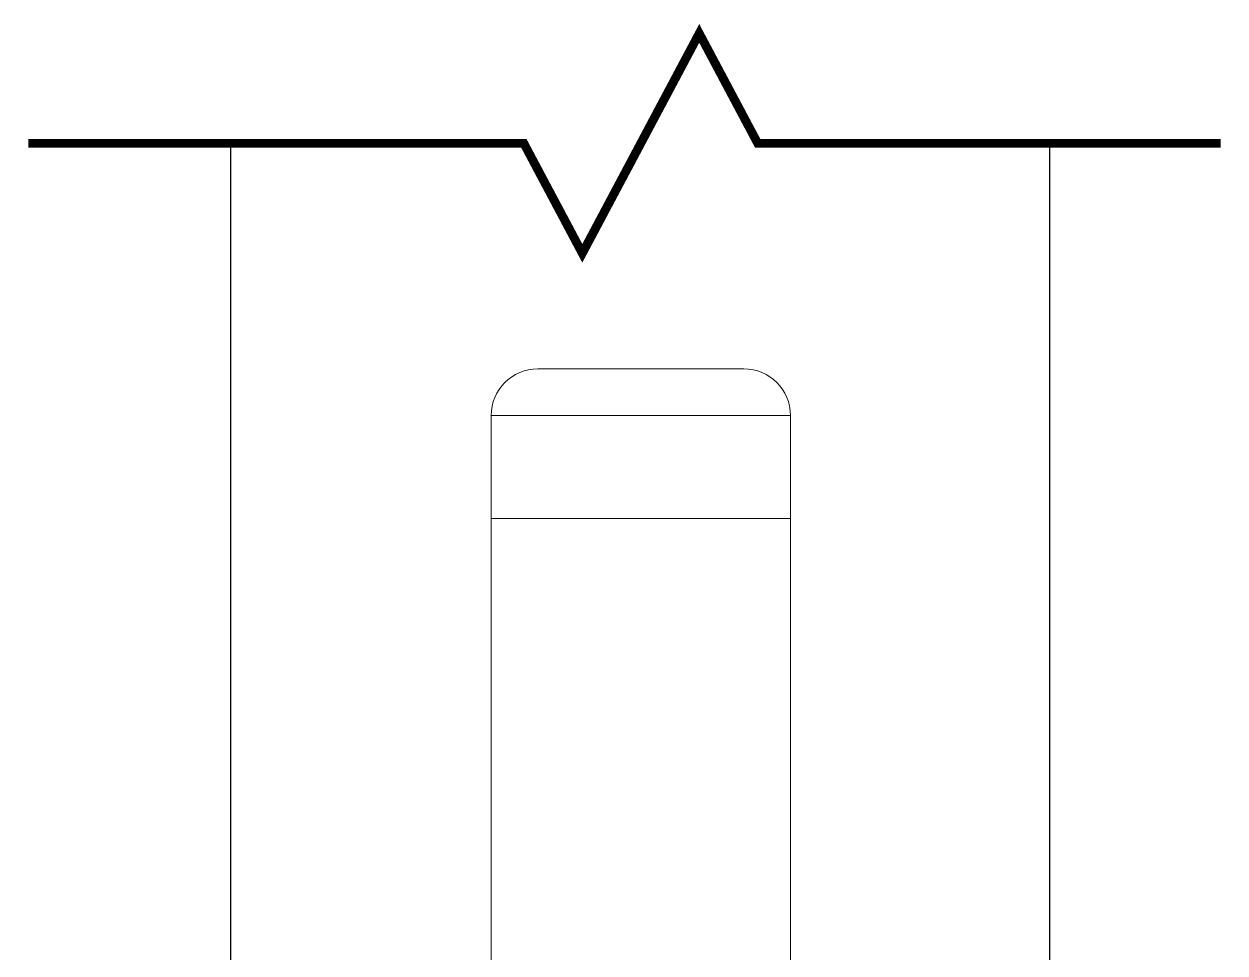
# Model space of a CAD drawing. Extents: x -82 to 113, y -82 to 93.
# Drawn here: x 22.451 to 23.735, y 72.041 to 73.034 of the extents above; entities that cross this region are included whole.
import ezdxf

# ---------------------------------------------------------------- set-up
doc = ezdxf.new("R2010")
doc.units = 0
doc.header["$MEASUREMENT"] = 0
doc.layers.get('0').update_dxf_attribs({"linetype": 'CONTINUOUS'})
doc.layers.add('Ballons', color=7, linetype='CONTINUOUS')
doc.layers.add('DIM', color=7, linetype='CONTINUOUS')

# ---------------------------------------------------------------- blocks, each defined once
blk = doc.blocks.new('23203')
at = {"color": 7, "linetype": 'Continuous', "lineweight": 15}
for p, q in [((12.6911, 68.6937), (12.9111, 68.6937)), ((12.6411, 68.5337), (12.6411, 68.6437)), ((12.9611, 68.6437), (12.6411, 68.6437)), ((12.9611, 68.5337), (12.9611, 68.6437)), ((12.6411, 68.5337), (12.9611, 68.5337)), ((12.6411, 67.7637), (12.6411, 68.5337)), ((12.9611, 68.5337), (12.9611, 67.7637))]:
    blk.add_line(p, q, dxfattribs=at)
for centre, start, end in [((12.6911, 68.6437), 90, 180), ((12.9111, 68.6437), 0, 90)]:
    blk.add_arc(centre, 0.05, start, end, dxfattribs=at)

msp = doc.modelspace()

# ---------------------------------------------------------------- linework, layer by layer
at = {"layer": 'Ballons', "const_width": 0.0094}
msp.add_lwpolyline([(23.7303, 72.9061), (23.2355, 72.9061), (23.173, 73.0236), (23.048, 72.7886), (22.9855, 72.9061), (22.4559, 72.9061)], dxfattribs=at)
at = {"layer": 'Ballons', "linetype": 'Continuous'}
msp.add_lwpolyline([(23.5474, 72.9061), (23.5474, 71.8984), (23.4599, 71.8984), (23.4599, 71.4484), (22.7599, 71.4484), (22.7599, 71.8984), (22.6724, 71.8984), (22.6724, 72.9061)], dxfattribs=at)

# ---------------------------------------------------------------- block references
at = {"layer": 'DIM'}
msp.add_blockref('23203', (10.3095, 3.9715), dxfattribs=at)

doc.saveas('drawing.dxf')
